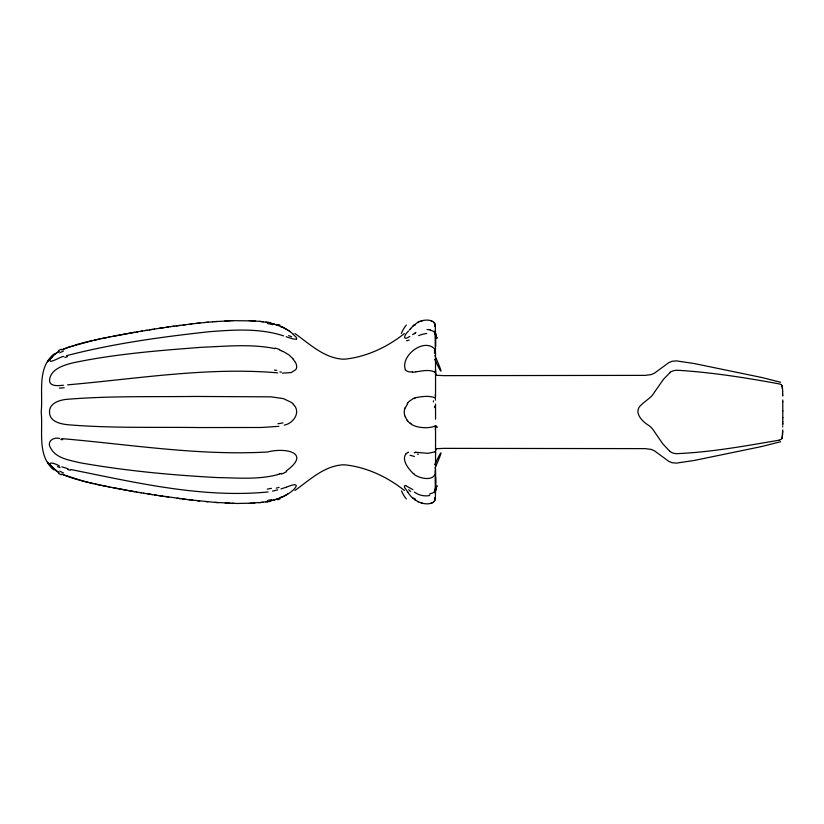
<?xml version="1.0" encoding="UTF-8"?>
<svg xmlns="http://www.w3.org/2000/svg" width="824" height="824" viewBox="0 0 824 824"><rect width="100%" height="100%" fill="white"/><g stroke="black" fill="none" stroke-linecap="round" stroke-linejoin="round"><path stroke-width="1.24" d="M435.546 485.707L435.546 490.816M435.546 454.271L435.546 427.399M435.546 419.2L435.546 403.997M435.505 487.581L435.546 477.652M782.79 417.902L782.79 410.888M435.494 372.355L435.546 357.678M435.546 333.813L435.515 347.234M782.779 421.826L782.79 417.449M435.546 466.868L435.546 453.612M782.769 423.907L782.779 421.62M435.463 354.382L435.34 326.562M435.546 491.475L435.536 492.556M782.769 425.174L782.779 423.505M782.759 426.461L782.749 426.976M435.536 492.948L435.34 497.438M435.525 468.794L435.36 472.739M782.584 433.939L782.46 435.587A14.389 14.173 90 0 1 782.264 436.998A6.736 6.633 -90 0 1 782.11 437.575L781.832 438.286A5.933 5.84 -90 0 0 782.275 436.833L782.718 429.912M782.687 431.024L782.604 433.527M435.484 487.798L434.042 492.361L429.397 494.153M435.34 497.428L435.062 499.272L435.288 497.933M435.422 451.13L436.298 448.719L443.508 448.359L645.171 448.627L651.217 449.399L654.565 450.893L668.635 461.265L672.013 462.717L676.452 463.109L694.323 460.441L761.685 446.526L780.658 441.726M435.165 474.191C431.941 481.391 419.601 478.291 414.297 474.552M296.527 367.864L296.455 368.163A9.816 6.767 46 0 1 295.826 369.585L291.233 372.561L282.488 373.159M434.969 499.622L434.701 500.446M434.907 499.849L434.763 500.292M404.965 408.096L404.841 408.488A9.775 7.807 90 0 0 404.378 413.761L404.512 414.091M435.144 425.905C430.056 428.614 417.686 428.459 411.114 424.216M50.295 358.811L52.839 355.793M655.07 391.338L663.526 379.225L670.273 372.355M654.668 391.956L652.763 394.696A20.785 20.466 90 0 1 651.053 396.632L650.404 397.261A28.356 27.923 -90 0 1 649.93 397.683L642.607 403.636A28.366 27.934 -90 0 0 641.494 404.687C632.616 411.959 642.318 421.806 649.302 425.781A32.548 32.043 -90 0 1 650.208 426.564L650.991 427.306A21.208 20.878 90 0 1 653.072 429.706L662.743 443.786L669.809 451.305M434.238 501.322L434.639 500.601L434.166 501.414M50.614 358.337C46.226 366.258 61.398 355.752 63.87 356.514M407.272 403.698L407.818 402.988M50.851 358.007L52.499 356.133M408.549 331.052C404.347 334.606 401.937 341.599 409.827 336.429M409.425 330.012L409.909 329.446M410.064 329.26L410.754 328.467M51.871 356.792L47.596 361.643L53.447 355.247L58.803 351.508M52.005 356.648L47.596 361.643L54.209 354.588M410.877 328.323L413.967 325.099M433.826 501.816C426.399 507.254 412.711 501.105 408.024 492.309M53.735 354.196C36.895 368.266 43.126 392.976 41.2 412C43.126 431.024 36.895 455.734 53.735 469.804M406.067 453.694C401.103 460.07 408.694 468.969 413.391 473.779M412.958 326.088L413.514 325.531M413.7 325.356L418.159 322.122M52.973 355.669L53.488 355.206M435.062 451.84L427.893 453.344L417.119 452.397M285.485 495.337C294.58 490.888 303.675 479.98 286.649 487.077M404.409 333.535C387.218 347.192 365.99 357.194 343.999 359.223C324.635 358.605 309.865 344.144 294.982 333.535M54.363 354.464L54.889 354.062M294.982 490.465C309.865 479.856 324.635 465.395 343.999 464.777C365.99 466.806 387.218 476.808 404.409 490.465M55.157 353.857L59.101 351.343M433.331 502.269L432.27 502.877M412.608 334.596L413.535 333.967M287.844 493.937L287.277 494.287M414.915 333.061L415.955 332.443M286.216 470.947C311.688 452.561 285.362 447.329 267.532 451.995C198.708 455.878 130.141 444.455 61.728 438.626M286.412 494.812L283.878 496.192M296.29 339.169L293.293 339.035L286.113 336.738M285.063 495.574L282.333 496.954M417.809 322.297L419.859 321.381M282.972 496.645L279.655 498.108M61.697 349.994L66.497 347.944M413.772 398.208L409.549 401.103A20.837 14.235 -82.5 0 0 407.746 402.874M63.355 349.232L64.19 348.871M419.004 321.721C424.072 319.393 435.309 318.466 435.34 326.572M64.756 348.634L77.456 344.35M408.251 452.273L408.323 452.242A17.819 10.856 67 0 0 406.139 453.808M281.169 473.429L279.861 473.924M279.717 498.077L278.018 498.726M66.723 347.852L67.867 347.419M68.155 347.316L92.669 340.539M414.637 397.868C421.064 396.653 428.83 395.293 434.969 397.745A8.178 3.801 -35.3 0 1 435.062 398.013L435.216 398.28M277.41 498.942L275.556 499.55M277.348 498.963L270.602 500.889M286.361 487.18L280.984 488.931M779.257 440.171C745.205 445.959 710.803 452.304 676.246 453.674A21.249 20.919 -90 0 1 675.804 453.633L674.702 453.458A12.051 11.866 -90 0 1 669.788 451.336M284.228 425.132C292.726 423.639 300.636 413.401 294.436 405.49M277.575 474.676C257.953 479.867 237.281 477.879 217.237 477.56C171.258 475.098 125.269 470.803 79.918 462.728C69.443 460.122 55.661 458.412 50.346 447.556C46.597 441.149 53.921 436.751 59.678 438.502M66.569 355.68C113.218 343.515 161.216 336.995 209.08 331.722C233.82 329.827 259.663 327.973 283.631 335.904M274.938 499.746L274.33 499.921M431.168 503.268L430.53 503.433M77.95 344.205L84.851 342.393M421.249 320.927L422.012 320.732M273.795 500.075L273.218 500.23M277.75 489.858L272.466 491.125M85.346 342.269L88.436 341.517M89.013 341.383L90.166 341.115M90.743 340.982L91.897 340.714M92.484 340.59L99.931 338.952M94.441 340.147L98.89 339.169M422.238 320.68L423.042 320.515M99.828 338.973L108.644 337.15M102.011 338.51L107.213 337.438M108.48 337.191L110.076 336.872M110.004 336.882L134.786 332.288M112.94 336.305L125.021 334.029M415.852 371.84C422.104 371.027 429.613 368.998 435.36 372.417M415.615 371.882L412.35 372.335M267.573 501.517L259.91 502.619M125.928 333.864L130.192 333.102M267.233 501.579L265.75 501.837M131.253 332.906L152.574 329.353M136.31 332.031L137.835 331.763M140.883 331.248L142.408 331.001M268.088 491.959C201.849 498.407 135.445 482.462 70.843 469.546M145.467 330.496L146.991 330.239M149.391 329.858L154.593 329.034M278.893 426.338L261.321 427.491L199.089 427.553C155.396 426.966 111.539 428.367 67.949 424.741C60.739 423.969 50.305 421.95 49.553 413.051C48.451 403.039 60.121 399.692 67.97 399.249C110.21 395.808 152.687 396.952 195.02 396.447L271.189 396.859L283.425 398.631L291.511 402.483A19.477 17.397 -77.9 0 1 291.892 402.812L292.788 403.595M154.201 329.095L170.413 326.675M159.011 328.354L163.822 327.633M166.221 327.283L168.209 326.994M170.197 326.706L190.138 324.1M172.185 326.428L174.173 326.16M263.062 502.238L258.623 502.753M176.151 325.882L180.126 325.356M183.155 324.965L186.049 324.594M189.973 324.12L191.94 323.883M191.498 323.935L204.424 322.544M195.875 323.441L199.954 322.998M67.681 384.839C137.412 378.803 207.524 366.845 277.667 372.839M204.187 322.565L208.41 322.174M206.124 322.38L212.911 321.782M63.448 385.241C58.483 385.714 48.647 387.023 49.574 379.287C51.49 368.853 63.489 365.289 72.378 362.972C115.123 353.898 158.898 350.561 202.395 347.234C226.507 346.327 251.124 343.721 274.969 348.603M212.643 321.803L214.755 321.638M214.611 321.648L233.11 320.618M215.538 321.576L217.083 321.463M254.791 503.073L249.322 503.371M254.503 503.093L237.322 503.474L215.538 502.424M224.931 320.969L225.92 320.917M226.518 320.886L227.187 320.855M227.908 320.814L231.008 320.691M231.925 320.66L254.503 320.907M233.758 503.402L231.925 503.34M249.312 320.629L259.91 321.381M230.102 503.279L227.846 503.176M227.187 503.145L225.179 503.052M218.072 502.609L214.611 502.352M214.755 502.362L188.016 499.643L154.593 494.966M206.124 501.62L207.823 501.775M199.666 500.971L196.946 500.683M259.797 321.37L261.167 321.525M260.394 321.432L267.233 322.421M191.498 500.065L192.857 500.219M189.139 499.777L190.138 499.9M261.568 321.566L263.33 321.803M186.152 499.416L182.125 498.901M180.487 498.695L177.129 498.242M168.735 497.078L164.697 496.501M162.678 496.202L158.63 495.595M156.601 495.276L145.467 493.504M152.574 494.647L148.042 493.926M143.51 493.185L145.776 493.555M265.75 322.163L266.667 322.328M143.942 493.257L140.883 492.752M138.978 492.422L141.244 492.803M139.359 492.495L136.31 491.969M136.712 492.041L131.253 491.094M430.015 329.94L434.011 331.608L435.412 335.224M134.786 491.712L110.004 487.118M130.192 490.898L128.06 490.517M126.999 490.332L112.94 487.695M415.255 452.046L416.419 452.263M423.052 503.495L421.249 503.073M108.48 486.809L110.076 487.128M108.644 486.85L99.828 485.027M107.213 486.562L105.132 486.129M104.092 485.923L100.971 485.264M99.931 485.048L90.743 483.019M406.036 485.872L412.927 489.621M98.89 484.831L95.337 484.048M93.555 483.657L78.579 479.97M270.602 323.111L271.93 323.43M90.166 482.885L89.013 482.617M87.859 482.339L88.436 482.483M430.55 320.567L431.807 320.938M87.354 482.225L85.346 481.731M84.851 481.607L62.758 474.49M272.929 323.688L281.592 326.716L288.966 330.805M273.104 323.739L274.33 324.079M77.456 479.65L71.091 477.704M68.186 468.804L61.79 466.806M275.679 324.481L277.348 325.037M70.442 477.487L66.723 476.148M279.48 349.942L280.994 350.509M59.41 465.972C51.809 461.625 45.31 461.739 53.951 469.196M66.497 476.056L65.312 475.592M780.658 382.274L761.685 377.474L694.323 363.559L676.452 360.891L672.013 361.283L668.635 362.735L654.565 373.107L651.217 374.601L645.171 375.373L443.508 375.641L436.298 375.281L435.422 372.87M64.19 475.129L61.697 474.006M282.148 326.963L282.972 327.355M283.085 351.405L288.75 354.742L293.056 358.728M418.283 501.94L417.583 501.579M283.703 327.715L285.063 328.426M59.101 472.657L55.321 470.257M285.506 328.673L286.392 329.178M58.267 472.183L50.851 465.993M287.133 329.621L287.751 330.012M288.688 330.609L290.213 331.681M289.739 331.341L293.643 334.472M415.801 500.436L414.925 499.746M54.683 469.783L54.034 469.258M410.197 423.484L408.972 422.331A20.569 13.895 81.6 0 1 408.065 421.301L407.756 420.94M413.514 498.469L412.958 497.912M433.815 322.163L434.619 323.358M53.447 468.753L47.596 462.357L51.871 467.208M52.808 468.166L47.596 462.357L52.005 467.352M408.168 492.495L404.646 487.633A11.309 2.915 43.1 0 1 405.738 485.532M781.554 385.23L782.275 387.095A12.113 11.927 -90 0 1 782.398 387.877L782.625 390.988M405.326 369.409C400.34 355.69 424.422 337.098 435.082 349.438M406.86 419.715L405.449 417.16M781.863 385.776L781.904 385.859A6.005 5.923 -90 0 1 782.285 387.239L782.357 387.579A14.75 14.523 -90 0 1 782.409 387.908L782.429 388.125M435.474 451.603L435.546 453.066M434.67 323.492L434.907 324.151M434.969 324.378L435.288 326.067M435.268 350.416L435.35 351.106M782.45 388.351L782.522 389.103M435.422 399.372L435.484 400.145M435.494 336.367L435.546 338.293M435.443 352.342L435.525 355.206M782.625 390.947L782.656 391.915M782.656 391.843L782.676 392.43M782.707 393.985L782.697 393.069M782.718 394.109L782.738 395.345M782.728 395.252L782.738 396.097M435.525 355.577L435.536 356.576M435.463 469.618L435.546 490.187M782.769 399.959L782.779 401.803M435.453 470.556L435.546 490.579M782.779 401.659L782.79 411.176M435.515 476.766L435.536 483.585M435.546 333.504L435.546 346.348M435.546 370.821L435.546 374.786M435.546 369.729L435.546 396.602M435.391 394.037L435.391 398.373M435.391 426.708L435.391 429.963M781.945 438.574A4.965 4.893 -90 0 1 779.246 440.109M782.017 385.663A4.223 4.151 90 0 0 779.556 383.963C745.833 377.732 711.576 372.314 677.307 370.244A14.214 13.998 -90 0 0 670.18 372.17M64.931 357.441A63.654 23.834 -11.3 0 1 67.506 356.658M288.637 335.605A33.3 6.118 14 0 1 291.675 336.769M296.506 339.004A8.724 2.287 33.1 0 0 296.475 337.85L296.29 337.5A10.135 2.668 33 0 0 295.497 336.45M293.2 334.4A13.462 3.656 32.3 0 1 294.93 336.11M280.407 326.531A41.55 32.95 18 0 1 281.489 326.994M267.398 323.502A71.791 69.185 15.7 0 1 272.672 324.687M58.556 350.561A37.822 29.788 -20.3 0 1 61.244 349.16M409.116 340.034A22.753 6.355 -47.9 0 1 406.541 340.734M414.184 333.885A20.384 4.182 -26.9 0 1 414.647 333.576M414.936 333.483A18.694 6.304 -22.3 0 1 415.43 333.174M418.654 335.636A18.303 10.63 -13 0 1 426.688 333.493M427.048 329.559A17.005 15.234 0.1 0 1 430.046 329.816M436.411 337.747A14.832 2.657 69.8 0 1 436.174 338.005M437.256 337.778A15.471 0.927 80.8 0 1 435.103 330.795M435.123 326.036A12.659 6.87 75.2 0 1 435.185 326.531M401.412 333.483A22.341 10.794 -40.3 0 1 406.376 325.017M59.761 352.878A39.264 28.593 -21.5 0 1 63.51 351.014M254.482 321.133A139.72 138.504 -3.9 0 1 255.512 321.206M267.285 322.091A77.188 76.508 18.9 0 1 270.674 322.781M278.316 324.481A47.885 42.343 16.3 0 1 279.985 325.119M414.503 325.583A19.096 14.101 -36.1 0 1 415.389 324.8M64.19 387.733A65.982 15.8 -11 0 1 59.369 388.094M276.771 370.326A46.185 7.601 7.9 0 1 274.433 370.12M281.396 372.108A40.16 12.061 11.2 0 1 279.903 372.005M295.394 362.22A9.507 6.53 46.6 0 1 296.589 367.895M292.819 358.904A14.193 9.909 45.9 0 1 295.033 362.014M280.933 350.674A39.377 38.347 71.7 0 1 283.003 351.58M275.103 348.119A51.387 50.532 -54.8 0 1 279.635 349.531M412.474 371.789A18.406 11.485 -57.4 0 1 405.12 369.749M434.845 355.597A15.45 0.824 65.7 0 1 440.995 370.975A15.45 0.824 65.7 0 1 434.712 359.274M434.464 351.889A14.09 5.078 -86.3 0 1 434.516 353.002M434.495 349.788A10.197 6.86 -73.8 0 1 434.619 350.715M282.972 422.856A40.294 29.777 13 0 1 277.935 423.721M292.716 403.698A15.491 13.421 -87.6 0 1 294.333 405.583M404.821 415.656A10.516 8.312 89.8 0 1 404.44 414.112M405.377 417.222A12.381 9.486 88.6 0 1 404.955 416.161M407.623 421.012A18.159 12.628 83.4 0 1 406.757 419.849M411.258 423.855A22.794 16.202 86.6 0 1 410.373 423.093M435.515 425.74A10.918 4.893 44.5 0 1 435.319 426.029M436.174 425.771A13.781 4.934 63 0 1 435.906 426.235M437.513 427.038A15.399 3.409 77.5 0 1 435.742 426.523M434.557 406.181A15.429 0.752 -88.4 0 1 434.536 407.633M433.486 400.825A13.03 3.574 -72.7 0 1 433.383 401.968M414.101 398.651A19.518 14.039 30.1 0 1 414.966 398.363M405.758 407.159A15.543 10.763 -83.2 0 1 407.509 404.048M405.048 408.137A11.938 9.033 -88.1 0 1 405.315 407.417M279.82 473.81A47.329 46.371 42.2 0 1 277.544 474.552M286.587 471.627A35.545 34.886 -86.4 0 1 281.375 474.037M60.77 439.532A39.161 12.133 13.1 0 1 62.717 439.676M414.524 474.212A20.322 17.891 77.4 0 1 413.648 473.429M435.566 473.738A10.877 7.869 69.5 0 1 435.443 474.356M435.515 472.842A13.112 7.21 80.5 0 1 435.463 473.326M417.438 454.106A18.664 2.905 17.3 0 1 418.396 454.323M414.214 452.716A20.662 6.757 26.9 0 1 414.936 452.85M410.053 455.342A22.238 10.558 39.2 0 1 414.359 456.517M63.51 472.986A39.264 28.593 21.5 0 1 59.761 471.122M258.602 502.537A139.72 138.504 3.9 0 1 254.482 502.867M270.674 501.219A77.188 76.508 -18.9 0 1 267.285 501.909M279.985 498.881A47.885 42.343 -16.3 0 1 277.637 499.766M279.13 487.334A46.062 16.202 -10.4 0 1 276.225 488.127M271.436 488.354A72.141 46.031 -5.1 0 1 267.306 489.106M70.37 470.257A95.007 46.257 9.3 0 1 67.671 469.495M60.142 467.558A38.594 11.454 12.9 0 1 57.546 466.611M415.389 499.2A19.096 14.101 36.1 0 1 414.503 498.417M429.726 495.533A17.86 15.78 -0.4 0 1 414.441 492.103M410.682 491.547A19.601 8.096 19.5 0 1 408.704 489.703M281.489 497.006A41.55 32.95 -18 0 1 280.407 497.469M271.766 499.55A71.791 69.185 -15.7 0 1 267.398 500.498M61.244 474.84A37.822 29.788 20.3 0 1 58.556 473.44M435.103 493.205A15.471 0.927 -80.8 0 1 437.256 486.222M435.185 497.469A12.659 6.87 -75.2 0 1 435.123 497.964M406.376 498.983A22.341 10.794 40.3 0 1 401.556 490.898M434.712 464.726A15.45 0.824 -65.7 0 1 440.995 453.015A15.45 0.824 -65.7 0 1 434.897 468.279"/></g></svg>
